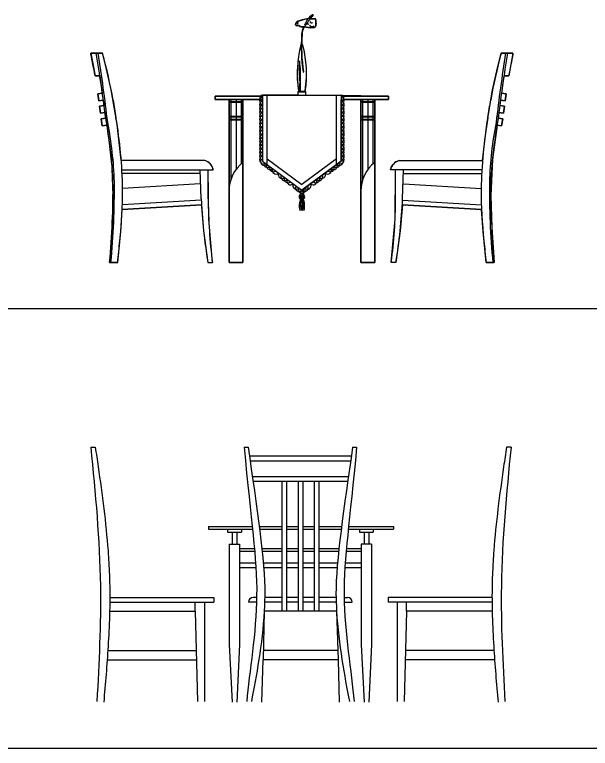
# Model space of a CAD drawing. Header units: millimetres. Extents: x 37301 to 64830, y 24173 to 38860.
# Drawn here: x 42281 to 44770, y 32431 to 35605 of the extents above; entities that cross this region are included whole.
import ezdxf

# ---------------------------------------------------------------- set-up
doc = ezdxf.new("R2010")
doc.units = ezdxf.units.MM
doc.layers.add('www.cad-blocks.net', color=7, linetype='Continuous')

# ---------------------------------------------------------------- blocks, each defined once
blk = doc.blocks.new('A$C2E2413D0')
for p, q in [((913.6, 1049.3), (905.4, 1046.8)), ((906.3, 1047.1), (908.5, 1047.8)), ((908.5, 1047.8), (911, 1048.6)), ((911, 1048.6), (913.6, 1049.3)), ((941.5, 1055.5), (913.6, 1049.3)), ((913.6, 1049.3), (916.5, 1050.1)), ((916.5, 1050.1), (919.5, 1050.9)), ((919.5, 1050.9), (922.8, 1051.8)), ((922.8, 1051.8), (926.2, 1052.6)), ((926.2, 1052.6), (929.5, 1053.4)), ((929.5, 1053.4), (932.8, 1054.1)), ((932.8, 1054.1), (935.7, 1054.7)), ((935.7, 1054.7), (938.2, 1055.2)), ((938.2, 1055.2), (940.2, 1055.5)), ((940.2, 1055.5), (941.5, 1055.5)), ((946, 1060.4), (941.5, 1055.5)), ((960.3, 1071.7), (946, 1060.4)), ((949.6, 1054.8), (953.3, 1059.8)), ((954.5, 1053.9), (949.6, 1054.8)), ((949.6, 1054.8), (952.1, 1054.3)), ((952.1, 1054.3), (954.5, 1053.9)), ((953.3, 1059.8), (959.1, 1066.9)), ((965.6, 1053.5), (954.5, 1053.9)), ((954.5, 1053.9), (956.8, 1053.6)), ((956.8, 1053.6), (958.9, 1053.5)), ((958.9, 1053.5), (960.8, 1053.4)), ((959.1, 1066.9), (961.6, 1070.4)), ((961, 1071.4), (960.3, 1071.7)), ((960.8, 1053.4), (962.6, 1053.4)), ((961.6, 1070.4), (961, 1071.4)), ((962.6, 1053.4), (964.2, 1053.5)), ((964.2, 1053.5), (965.6, 1053.5)), ((972.3, 1055), (965.6, 1053.5)), ((965.6, 1053.5), (966.8, 1053.6)), ((966.8, 1053.6), (967.9, 1053.7)), ((967.9, 1053.7), (968.9, 1053.7)), ((968.9, 1053.7), (969.7, 1053.7)), ((969.7, 1053.7), (970.4, 1053.6)), ((970.4, 1053.6), (971, 1053.4)), ((971, 1053.4), (971.5, 1053)), ((971.5, 1053), (971.9, 1052.5)), ((971.9, 1052.5), (972.2, 1051.9)), ((972.2, 1051.9), (972.5, 1051.1)), ((972.8, 1049), (972.3, 1055)), ((972.5, 1051.1), (972.7, 1050.1)), ((972.7, 1050.1), (972.8, 1049)), ((973.9, 1028.6), (972.8, 1049)), ((972.8, 1049), (973, 1047.8)), ((973, 1047.8), (973.1, 1046.5)), ((887.1, 1035.2), (885.9, 1031)), ((885.9, 1030.4), (886, 1031.5)), ((885.9, 1031), (886.6, 1027.1)), ((885.9, 1029.3), (885.9, 1030.4)), ((886, 1028.3), (885.9, 1029.3)), ((886, 1031.5), (886.2, 1032.8)), ((886.3, 1027.5), (886, 1028.3)), ((886.2, 1032.8), (886.6, 1034)), ((886.8, 1026.7), (886.3, 1027.5)), ((886.6, 1034), (887.1, 1035.2)), ((886.6, 1027.1), (888.5, 1023.2)), ((887.3, 1026), (886.8, 1026.7)), ((890.8, 1040.2), (887.1, 1035.2)), ((887.1, 1035.2), (887.7, 1036.5)), ((887.9, 1025.5), (887.3, 1026)), ((887.7, 1036.5), (888.4, 1037.6)), ((888.7, 1025.1), (887.9, 1025.5)), ((888.4, 1037.6), (889.3, 1038.7)), ((888.5, 1023.2), (893.6, 1024.4)), ((889.5, 1024.7), (888.7, 1025.1)), ((889.3, 1038.7), (890.3, 1039.8)), ((890.4, 1024.5), (889.5, 1024.7)), ((890.3, 1039.8), (891.4, 1040.7)), ((891.5, 1024.4), (890.4, 1024.5)), ((896.1, 1043.4), (890.8, 1040.2)), ((891.4, 1040.7), (892.6, 1041.5)), ((892.5, 1024.4), (891.5, 1024.4)), ((893.6, 1024.4), (892.5, 1024.4)), ((892.6, 1041.5), (893.9, 1042.3)), ((894.7, 1024.5), (893.6, 1024.4)), ((893.6, 1024.4), (901.4, 1024.2)), ((893.9, 1042.3), (895.3, 1043)), ((895.8, 1024.6), (894.7, 1024.5)), ((895.3, 1043), (896.9, 1043.7)), ((896.8, 1024.7), (895.8, 1024.6)), ((905.4, 1046.8), (896.1, 1043.4)), ((897.8, 1024.7), (896.8, 1024.7)), ((896.9, 1043.7), (898.5, 1044.4)), ((898.7, 1024.8), (897.8, 1024.7)), ((898.5, 1044.4), (900.3, 1045.1)), ((899.5, 1024.7), (898.7, 1024.8)), ((900.1, 1024.6), (899.5, 1024.7)), ((900.8, 1024.5), (900.1, 1024.6)), ((900.3, 1045.1), (902.1, 1045.7)), ((901.4, 1024.2), (900.8, 1024.5)), ((901.4, 1024.2), (905.8, 1021.3)), ((901.9, 1023.9), (901.4, 1024.2)), ((902.5, 1023.5), (901.9, 1023.9)), ((902.1, 1045.7), (904.1, 1046.4)), ((903.2, 1023.1), (902.5, 1023.5)), ((903.9, 1022.6), (903.2, 1023.1)), ((904.7, 1022), (903.9, 1022.6)), ((904.1, 1046.4), (906.3, 1047.1)), ((905.8, 1021.3), (904.7, 1022)), ((905.8, 1021.3), (910.5, 1019.6)), ((907, 1020.7), (905.8, 1021.3)), ((908.6, 1020.1), (907, 1020.7)), ((910.5, 1019.6), (908.6, 1020.1)), ((910.5, 1019.6), (917.7, 1019)), ((913, 1019.2), (910.5, 1019.6)), ((915.9, 1019), (913, 1019.2)), ((914.3, 993.1), (921.9, 1016.5)), ((919.5, 1019), (915.1, 1005)), ((919.5, 1019), (915.9, 1019)), ((917.7, 1019), (919.5, 1019)), ((922.5, 1019), (919.5, 1019)), ((921.9, 1016.5), (923.1, 1016.7)), ((924.9, 1018.9), (922.5, 1019)), ((923.1, 1016.7), (923.9, 1017.5)), ((923.9, 1017.5), (924, 1018.9)), ((924, 1018.9), (932.2, 1017.2)), ((926.7, 1018.7), (924.9, 1018.9)), ((928, 1018.5), (926.7, 1018.7)), ((929, 1018.3), (928, 1018.5)), ((929.8, 1018), (929, 1018.3)), ((930.4, 1017.7), (929.8, 1018)), ((931.1, 1017.5), (930.4, 1017.7)), ((931.8, 1017.3), (931.1, 1017.5)), ((932.6, 1017.1), (931.8, 1017.3)), ((932.2, 1017.2), (939.6, 1016.2)), ((933.5, 1016.9), (932.6, 1017.1)), ((934.5, 1016.8), (933.5, 1016.9)), ((935.4, 1016.7), (934.5, 1016.8)), ((936.4, 1016.6), (935.4, 1016.7)), ((937.3, 1016.5), (936.4, 1016.6)), ((938.1, 1016.4), (937.3, 1016.5)), ((938.9, 1016.3), (938.1, 1016.4)), ((939.6, 1016.2), (938.9, 1016.3)), ((939.6, 1016.2), (951.4, 1015.1)), ((940.4, 1016), (939.6, 1016.2)), ((941.2, 1015.9), (940.4, 1016)), ((942.1, 1015.8), (941.2, 1015.9)), ((943.1, 1015.6), (942.1, 1015.8)), ((944.3, 1015.5), (943.1, 1015.6)), ((945.8, 1015.4), (944.3, 1015.5)), ((951.4, 1015.1), (966.5, 1016.1)), ((963.6, 1015.5), (961.9, 1015.3)), ((965.1, 1015.7), (963.6, 1015.5)), ((966.5, 1016.1), (965.1, 1015.7)), ((966.5, 1016.1), (971.5, 1020.2)), ((967.7, 1016.6), (966.5, 1016.1)), ((968.7, 1017.1), (967.7, 1016.6)), ((969.6, 1017.8), (968.7, 1017.1)), ((970.4, 1018.6), (969.6, 1017.8)), ((971.1, 1019.6), (970.4, 1018.6)), ((971.8, 1020.7), (971.1, 1019.6)), ((971.5, 1020.2), (973.9, 1028.6)), ((972.3, 1021.9), (971.8, 1020.7)), ((972.8, 1023.3), (972.3, 1021.9)), ((973.2, 1024.7), (972.8, 1023.3)), ((973.1, 1046.5), (973.2, 1045.2)), ((973.2, 1045.2), (973.3, 1043.7)), ((973.5, 1026.2), (973.2, 1024.7)), ((973.3, 1043.7), (973.5, 1042.2)), ((973.5, 1042.2), (973.6, 1040.7)), ((973.8, 1027.8), (973.5, 1026.2)), ((973.6, 1040.7), (973.8, 1039.2)), ((973.8, 1039.2), (973.9, 1037.6)), ((974, 1029.4), (973.8, 1027.8)), ((973.9, 1037.6), (974, 1036)), ((974, 1036), (974.1, 1034.3)), ((974.1, 1031.1), (974, 1029.4)), ((974.1, 1034.3), (974.1, 1032.7)), ((974.1, 1032.7), (974.1, 1031.1)), ((911.8, 984.3), (910.8, 964.3)), ((912.4, 992.5), (911.8, 984.3)), ((912.1, 948.7), (914.3, 993.1)), ((915.1, 1005), (912.4, 992.5)), ((947.4, 1015.3), (945.8, 1015.4)), ((949.4, 1015.2), (947.4, 1015.3)), ((951.4, 1015.1), (949.4, 1015.2)), ((953.6, 1015), (951.4, 1015.1)), ((955.7, 1015), (953.6, 1015)), ((957.9, 1015.1), (955.7, 1015)), ((960, 1015.1), (957.9, 1015.1)), ((961.9, 1015.3), (960, 1015.1)), ((910.8, 964.3), (910.3, 941.6)), ((908.5, 940.9), (902.7, 914.9)), ((910.3, 941.6), (908.3, 940.2)), ((908.3, 940.2), (908.5, 940.9)), ((917.6, 940.9), (908.5, 940.9)), ((912.3, 940.9), (912.1, 948.7)), ((917.6, 940.9), (912.3, 940.9)), ((923.8, 913.2), (917.6, 940.9)), ((900.1, 901), (896.8, 878.3)), ((902.7, 914.9), (900.1, 901)), ((932.5, 841.4), (923.8, 913.2)), ((1759, 842.6), (1775.1, 905)), ((1775.1, 905), (1826.1, 905)), ((1826.1, 905), (1807.8, 808)), ((894.8, 859.6), (893.1, 829.4)), ((896.8, 878.3), (894.8, 859.6)), ((893.1, 829.4), (892.9, 816.5)), ((933, 800.2), (932.5, 841.4)), ((1737.9, 746.9), (1759, 842.6)), ((892.9, 816.5), (893.3, 793.5)), ((893.3, 793.5), (896.3, 756)), ((927.9, 740.9), (933, 800.2)), ((1787.1, 808), (1776.2, 732.5)), ((1807.8, 808), (1787.1, 808)), ((898.2, 740.9), (895.9, 737.4)), ((895.9, 737.4), (895.9, 724.1)), ((895.9, 737.4), (895.9, 724.1)), ((895.9, 737.4), (930.2, 737.4)), ((896.3, 756), (898.2, 740.9)), ((898.2, 740.9), (927.9, 740.9)), ((930.2, 737.4), (927.9, 740.9)), ((930.2, 724.1), (930.2, 737.4)), ((930.2, 724.1), (930.2, 737.4)), ((1712.4, 596.2), (1737.9, 746.9)), ((1776.2, 732.5), (1796.3, 729.5)), ((743, 720), (538.1, 720)), ((538.1, 720), (538.1, 705)), ((538.1, 705), (538.1, 720)), ((538.1, 720), (743, 720)), ((538.1, 705), (598.1, 705)), ((731.9, 705), (538.1, 705)), ((598.1, 705), (598.1, 0)), ((598.1, 705), (658.1, 705)), ((598.1, 695), (598.1, 705)), ((605.8, 705), (605.8, 357.7)), ((628.1, 705), (628.1, 401.6)), ((628.1, 705), (628.1, 401.6)), ((650.3, 705), (650.3, 426.4)), ((658.1, 0), (658.1, 705)), ((658.1, 705), (743, 705)), ((658.1, 705), (658.1, 695)), ((895.9, 724.1), (743, 724.1)), ((743, 724.1), (743, 720)), ((743, 705), (743, 438.3)), ((895.9, 724.1), (930.2, 724.1)), ((1288.1, 720), (930.2, 724.1)), ((1083, 720), (1288.1, 720)), ((1083, 703.6), (1094.2, 705)), ((1083, 438.3), (1083, 703.6)), ((1094.2, 705), (1168.1, 705)), ((1288.1, 705), (1094.2, 705)), ((1168.1, 705), (1168.1, 0)), ((1168.1, 705), (1228.1, 705)), ((1168.1, 695), (1168.1, 705)), ((1175.8, 705), (1175.8, 357.7)), ((1198.1, 705), (1198.1, 401.6)), ((1198.1, 705), (1198.1, 401.6)), ((1220.3, 705), (1220.3, 426.4)), ((1228.1, 0), (1228.1, 705)), ((1228.1, 705), (1288.1, 705)), ((1228.1, 705), (1228.1, 695)), ((1288.1, 705), (1288.1, 720)), ((1288.1, 720), (1288.1, 705)), ((1772.1, 702.3), (1768.5, 678.7)), ((1791.9, 699.6), (1772.1, 702.3)), ((1796.3, 729.5), (1791.9, 699.6)), ((658.1, 695), (598.1, 695)), ((598.1, 632), (598.1, 692)), ((658.1, 692), (598.1, 692)), ((601.1, 692), (601.1, 695)), ((655.1, 692), (655.1, 695)), ((658.1, 692), (658.1, 632)), ((1228.1, 695), (1168.1, 695)), ((1168.1, 632), (1168.1, 692)), ((1228.1, 692), (1168.1, 692)), ((1171.1, 692), (1171.1, 695)), ((1225.1, 692), (1225.1, 695)), ((1228.1, 692), (1228.1, 632)), ((1768.5, 678.7), (1788.9, 675.6)), ((1788.9, 675.6), (1784.5, 645.8)), ((1764.9, 648.3), (1761.5, 623.7)), ((1784.5, 645.8), (1764.9, 648.3)), ((658.1, 632), (598.1, 632)), ((658.1, 629), (598.1, 629)), ((598.1, 619), (598.1, 629)), ((658.1, 619), (598.1, 619)), ((598.1, 0), (598.1, 616)), ((658.1, 616), (598.1, 616)), ((601.1, 629), (601.1, 632)), ((601.1, 616), (601.1, 619)), ((655.1, 632), (655.1, 629)), ((655.1, 619), (655.1, 616)), ((658.1, 629), (658.1, 619)), ((658.1, 616), (658.1, 0)), ((1228.1, 632), (1168.1, 632)), ((1228.1, 629), (1168.1, 629)), ((1168.1, 619), (1168.1, 629)), ((1228.1, 619), (1168.1, 619)), ((1168.1, 0), (1168.1, 616)), ((1228.1, 616), (1168.1, 616)), ((1171.1, 629), (1171.1, 632)), ((1171.1, 616), (1171.1, 619)), ((1225.1, 632), (1225.1, 629)), ((1225.1, 619), (1225.1, 616)), ((1228.1, 629), (1228.1, 619)), ((1228.1, 616), (1228.1, 0)), ((1761.5, 623.7), (1781.5, 620.8)), ((1781.5, 620.8), (1777.1, 590.9)), ((1694.3, 440.5), (1712.4, 596.2)), ((1757.3, 593.8), (1736.9, 445.5)), ((1777.1, 590.9), (1757.3, 593.8)), ((1736.9, 445.5), (1730.1, 289.1)), ((743, 438.3), (913.4, 312.2)), ((913.4, 312.2), (1083, 438.3)), ((1296.1, 400.5), (1301.2, 415.1)), ((1301.2, 415.1), (1308.9, 425.9)), ((1308.9, 425.9), (1318.4, 433.9)), ((1318.4, 433.9), (1328.9, 439.2)), ((1328.9, 439.2), (1333.3, 440.5)), ((1333.3, 440.5), (1694.3, 440.5)), ((1318.1, 400.5), (1296.1, 400.5)), ((1316.1, 187.7), (1318.1, 400.5)), ((1730.1, 289.1), (1734, 151.8)), ((1347.5, 250), (1338.2, 137.2)), ((1690, 229.6), (1347.5, 250)), ((1696.4, 134.4), (1690, 229.6)), ((1299.8, 0), (1316.1, 187.7)), ((1338.2, 137.2), (1319.8, 0)), ((1709.8, 0), (1696.4, 134.4)), ((1734, 151.8), (1744.8, 0)), ((598.1, 0), (658.1, 0)), ((658.1, 0), (598.1, 0)), ((1168.1, 0), (1228.1, 0)), ((1228.1, 0), (1168.1, 0)), ((1319.8, 0), (1299.8, 0)), ((1744.8, 0), (1709.8, 0))]:
    blk.add_line(p, q)
at = {"extrusion": (0, 0, -1)}
for p, q in [((51, 905), (0, 905)), ((0, 905), (18.3, 808)), ((67.1, 842.6), (51, 905)), ((88.2, 746.9), (67.1, 842.6)), ((18.3, 808), (39, 808)), ((39, 808), (49.9, 732.5)), ((49.9, 732.5), (29.8, 729.5)), ((113.7, 596.2), (88.2, 746.9)), ((29.8, 729.5), (34.2, 699.6)), ((34.2, 699.6), (54, 702.3)), ((54, 702.3), (57.6, 678.7)), ((57.6, 678.7), (37.2, 675.6)), ((37.2, 675.6), (41.6, 645.8)), ((41.6, 645.8), (61.2, 648.3)), ((61.2, 648.3), (64.6, 623.7)), ((64.6, 623.7), (44.6, 620.8)), ((44.6, 620.8), (49, 590.9)), ((49, 590.9), (68.8, 593.8)), ((68.8, 593.8), (89.1, 445.5)), ((131.8, 440.5), (113.7, 596.2)), ((89.1, 445.5), (96, 289.1)), ((492.8, 440.5), (131.8, 440.5)), ((497.2, 439.2), (492.8, 440.5)), ((507.7, 433.9), (497.2, 439.2)), ((517.2, 425.9), (507.7, 433.9)), ((524.9, 415.1), (517.2, 425.9)), ((530, 400.5), (524.9, 415.1)), ((510, 187.7), (508, 400.5)), ((508, 400.5), (530, 400.5)), ((96, 289.1), (92.1, 151.8)), ((129.7, 134.4), (136.1, 229.6)), ((136.1, 229.6), (478.6, 250)), ((478.6, 250), (487.9, 137.2)), ((526.3, 0), (510, 187.7)), ((92.1, 151.8), (81.3, 0)), ((116.3, 0), (129.7, 134.4)), ((487.9, 137.2), (506.3, 0)), ((81.3, 0), (116.3, 0)), ((506.3, 0), (526.3, 0))]:
    blk.add_line(p, q, dxfattribs=at)
at = {"ltscale": 40}
for p, q in [((0, 901.9), (0, 905)), ((0, 905), (51.1, 905)), ((1826.1, 905), (1775.1, 905)), ((1826.1, 901.9), (1826.1, 905)), ((39, 808), (18.3, 808)), ((1787.1, 808), (1807.8, 808)), ((29.9, 729.5), (49.9, 732.5)), ((1796.3, 729.5), (1776.2, 732.5)), ((34.3, 699.6), (29.9, 729.5)), ((54, 702.6), (34.3, 699.6)), ((1772.1, 702.6), (1791.9, 699.6)), ((1791.9, 699.6), (1796.3, 729.5)), ((37.2, 675.6), (57.3, 678.6)), ((41.6, 645.8), (37.2, 675.6)), ((1788.9, 675.6), (1768.9, 678.6)), ((1784.5, 645.8), (1788.9, 675.6)), ((61.4, 648.7), (41.6, 645.8)), ((1764.7, 648.7), (1784.5, 645.8)), ((44.6, 620.7), (64.7, 623.7)), ((49, 590.9), (44.6, 620.7)), ((1781.5, 620.7), (1761.5, 623.7)), ((1777.1, 590.9), (1781.5, 620.7)), ((68.8, 593.8), (49, 590.9)), ((1757.3, 593.8), (1777.1, 590.9)), ((370.6, 440.5), (131.8, 440.5)), ((492.8, 440.5), (370.6, 440.5)), ((1333.3, 440.5), (1455.5, 440.5)), ((1455.5, 440.5), (1694.3, 440.5)), ((134.4, 400.5), (370.8, 400.5)), ((473.7, 385.5), (135.2, 385.5)), ((370.8, 400.5), (530, 400.5)), ((477.2, 275.2), (473.2, 400.5)), ((508, 274.8), (508, 400.5)), ((1455.4, 400.5), (1296.1, 400.5)), ((1318.1, 274.8), (1318.1, 400.5)), ((1348.9, 275.2), (1352.9, 400.5)), ((1352.4, 385.5), (1690.9, 385.5)), ((1691.7, 400.5), (1455.4, 400.5)), ((473.2, 340), (137.6, 320)), ((475.1, 340), (473.2, 340)), ((1351, 340), (1352.9, 340)), ((1352.9, 340), (1688.5, 320)), ((477.5, 269.9), (136.8, 249.6)), ((1348.6, 269.9), (1689.3, 249.6)), ((478.6, 250), (136.1, 229.6)), ((1347.5, 250), (1690, 229.6)), ((116.3, 0), (81.3, 0)), ((506.3, 0), (526.3, 0)), ((1319.8, 0), (1299.8, 0)), ((1709.8, 0), (1744.8, 0))]:
    blk.add_line(p, q, dxfattribs=at)
at = {"ltscale": 30}
for p, q in [((743, 724.1), (1083, 724.1)), ((743, 724.1), (743, 438.3)), ((763, 423.5), (763, 724.1)), ((1063, 423.5), (1063, 724.1)), ((1083, 724.1), (1083, 438.3)), ((1083, 724.1), (1083, 438.3)), ((763, 448.4), (913, 337.3)), ((1063, 448.4), (913, 337.3)), ((743, 438.3), (913, 312.4)), ((1083, 438.3), (913, 312.4)), ((908, 316.1), (908, 295.3)), ((918, 316.1), (918, 295.3))]:
    blk.add_line(p, q, dxfattribs=at)
blk.add_circle((913, 284), 8.34, dxfattribs=at)
for centre, radius, start, end in [((1008.1, 998.2), 87.9, 123.5728, 157.1052), ((1254.9, 820.8), 384.8, 139.7449, 147.7056), ((960.3, 1070.4), 1.3, 318.3444, 125.6737), ((903.1, 1030.8), 10.9, 132.5877, 178.9609), ((901.7, 1034.9), 7.23, 146.6978, 199.0414), ((980.1, 984.6), 68.1, 151.2841, 178.0117), ((980.1, 984.6), 66.4, 151.2841, 178.0356), ((922.5, 1019.6), 3.04, 191.6742, 278.1263), ((922.2, 1018.3), 1.91, 292.1379, 18.3026), ((928.2, 1029.3), 3.23, 108.5301, 297.0032), ((939.4, 1025.6), 6.25, 37.9551, 145.8603), ((956, 1032.2), 12.2, 211.0933, 317.7166), ((955.1, 1043.3), 7.19, 192.0132, 311.3397), ((1703.6, 933.9), 793.3, 176.1658, 187.9803), ((1703.6, 933.9), 791.6, 176.1638, 187.9803), ((1410.3, 814.8), 517.4, 165.9027, 188.2215), ((415.8, 814.8), 517.4, 351.7785, 14.0973), ((1512, 828.6), 610.5, 175.9348, 184.6594), ((745.8, 844.2), 159.6, 359.7265, 9.9689), ((11211.4, 743.8), 10306.5, 179.44589, 180.01643), ((918.8, 823.9), 0.864, 188.5954, 7.3651), ((997, 762.5), 95, 169.9704, 191.5792), ((899.7, 737.4), 3.73, 112.7364, 179.6066), ((926.4, 737.4), 3.73, 0.3934, 67.2636), ((757, 308.6), 159, 128.5051, 180.2183), ((1327, 308.6), 159, 128.5051, 180.2183)]:
    blk.add_arc(centre, radius, start, end)
at = {"ltscale": 40}
for centre, radius, start, end in [((-5020.6, -125.2), 5124.6, 10.4918, 11.561), ((-8413.9, -452.6), 8546.4, 7.29057, 9.14023), ((-7384.7, -261.9), 7508, 6.63392, 8.94092), ((-2163.4, 301.3), 2295.3, 10.0719, 15.2489), ((3989.5, 301.3), 2295.3, 164.7511, 169.9281), ((9210.8, -261.9), 7508, 171.05908, 173.36608), ((10240, -452.6), 8546.4, 170.85977, 172.70943), ((6846.7, -125.2), 5124.6, 168.439, 169.5082), ((7371.3, 1831.9), 7362, 188.82314, 189.42579), ((-5545.2, 1831.9), 7362, 350.57421, 351.17686), ((-2891.6, 128.1), 2997.7, 5.7023, 9.6765), ((-1481.4, 299.5), 1584.3, 1.7895, 11.1358), ((-1854.4, 287.6), 1992.2, 0.8785, 9.7864), ((3680.5, 287.6), 1992.2, 170.2136, 179.1215), ((3307.5, 299.5), 1584.3, 168.8642, 178.2105), ((4717.8, 128.1), 2997.7, 170.3235, 174.2977), ((-961.4, 320.4), 1057.8, 1.5354, 5.7262), ((479.9, 391.2), 51, 10.5479, 75.2568), ((1346.3, 391.2), 51, 104.7432, 169.4521), ((2787.5, 320.4), 1057.8, 174.2738, 178.4646), ((-3350.4, 320.1), 3446.6, 354.6711, 0.4759), ((-3356.1, 320.1), 3458.3, 354.6889, 0.4784), ((-1686.8, 303.5), 1824.4, 353.3992, 0.4628), ((3512.9, 303.5), 1824.4, 179.5372, 186.6008), ((5182.3, 320.1), 3458.3, 179.5216, 185.3111), ((5176.5, 320.1), 3446.6, 179.5241, 185.3289), ((2955.2, 397.7), 2481, 182.8298, 189.2247), ((2671.3, 280.7), 2163.3, 180.1579, 187.4563), ((-845.2, 280.7), 2163.3, 352.5437, 359.8421), ((-1129.1, 397.7), 2481, 350.7753, 357.1702), ((-4601.6, 510), 4745.4, 353.8308, 354.9681), ((6427.7, 510), 4745.4, 185.0319, 186.1692)]:
    blk.add_arc(centre, radius, start, end, dxfattribs=at)
at = {"ltscale": 30}
for centre, radius, start, end in [((749.6, 698.5), 19.2, 111.3616, 248.6384), ((744.8, 710.5), 13.7, 97.5129, 258.4918), ((1081.3, 710.5), 13.7, 281.5082, 82.4871), ((1076.5, 698.5), 19.2, 291.3616, 68.6384), ((746.2, 681.2), 16.3, 104.6948, 255.3052), ((746.7, 664.8), 16.3, 104.6948, 255.3052), ((1079.4, 664.8), 16.3, 284.6948, 75.3052), ((1079.8, 681.2), 16.3, 284.6948, 75.3052), ((746.2, 649.6), 16.3, 104.6948, 255.3052), ((746.7, 633.2), 16.3, 104.6948, 255.3052), ((1079.4, 633.2), 16.3, 284.6948, 75.3052), ((1079.8, 649.6), 16.3, 284.6948, 75.3052), ((746.2, 618), 16.3, 104.6948, 255.3052), ((746.7, 601.6), 16.3, 104.6948, 255.3052), ((1079.4, 601.6), 16.3, 284.6948, 75.3052), ((1079.8, 618), 16.3, 284.6948, 75.3052), ((746.2, 586.4), 16.3, 104.6948, 255.3052), ((746.7, 570), 16.3, 104.6948, 255.3052), ((1079.4, 570), 16.3, 284.6948, 75.3052), ((1079.8, 586.4), 16.3, 284.6948, 75.3052), ((746.2, 554.8), 16.3, 104.6948, 255.3052), ((746.7, 538.4), 16.3, 104.6948, 255.3052), ((1079.4, 538.4), 16.3, 284.6948, 75.3052), ((1079.8, 554.8), 16.3, 284.6948, 75.3052), ((746.2, 523.2), 16.3, 104.6948, 255.3052), ((746.7, 506.8), 16.3, 104.6948, 255.3052), ((1079.4, 506.8), 16.3, 284.6948, 75.3052), ((1079.8, 523.2), 16.3, 284.6948, 75.3052), ((746.2, 491.6), 16.3, 104.6948, 255.3052), ((746.7, 475.2), 16.3, 104.6948, 255.3052), ((1079.4, 475.2), 16.3, 284.6948, 75.3052), ((1079.8, 491.6), 16.3, 284.6948, 75.3052), ((746.2, 460), 16.3, 104.6948, 255.3052), ((746.7, 443.6), 16.3, 104.6948, 255.3052), ((1079.4, 443.6), 16.3, 284.6948, 75.3052), ((1079.8, 460), 16.3, 284.6948, 75.3052), ((750.7, 436.6), 16.3, 158.1796, 308.79), ((764.2, 427.2), 16.3, 158.1796, 308.79), ((776.1, 417.8), 16.3, 158.1796, 308.79), ((789.6, 408.4), 16.3, 158.1796, 308.79), ((1036.5, 408.4), 16.3, 231.21, 21.8204), ((1050, 417.8), 16.3, 231.21, 21.8204), ((1061.9, 427.2), 16.3, 231.21, 21.8204), ((1075.4, 436.6), 16.3, 231.21, 21.8204), ((801.5, 399), 16.3, 158.1796, 308.79), ((826.9, 380.2), 16.3, 158.1796, 308.79), ((999.2, 380.2), 16.3, 231.21, 21.8204), ((1024.6, 399), 16.3, 231.21, 21.8204), ((838.9, 370.8), 16.3, 158.1796, 308.79), ((852.3, 361.4), 16.3, 158.1796, 308.79), ((864.3, 352), 16.3, 158.1796, 308.79), ((961.8, 352), 16.3, 231.21, 21.8204), ((973.8, 361.4), 16.3, 231.21, 21.8204), ((987.2, 370.8), 16.3, 231.21, 21.8204), ((889.7, 333.2), 16.3, 158.1796, 308.79), ((901.6, 323.7), 16.3, 158.1796, 293.2829), ((915.1, 314.3), 16.3, 158.1796, 244.5865), ((924.5, 323.7), 16.3, 246.7171, 21.8204), ((911, 314.3), 16.3, 295.4135, 21.8204), ((936.4, 333.2), 16.3, 231.21, 21.8204), ((913, 284), 12.3, 302.1993, 238.2289), ((907.4, 287.2), 5, 238.5755, 61.4245), ((907.4, 280.7), 5, 298.5755, 121.4245), ((919.9, 302.4), 12.2, 124.2589, 212.5206), ((913, 290.5), 5, 178.5755, 1.4245), ((906.2, 302.4), 12.2, 327.4794, 55.7411), ((918.7, 287.2), 5, 118.5755, 301.4245), ((918.7, 280.7), 5, 58.5755, 241.4245), ((984.1, 245.2), 82.6, 157.1266, 193.7466), ((998.9, 257), 93.1, 167.4291, 194.8977), ((913, 277.4), 5, 358.5755, 181.4245), ((804.6, 246.8), 109.2, 348.7904, 15.6648), ((1003.1, 250), 89.3, 162.1846, 196.2225), ((806, 248.5), 113.8, 348.0818, 14.1281), ((845.2, 244.6), 79.8, 345.8199, 24.1891)]:
    blk.add_arc(centre, radius, start, end, dxfattribs=at)
blk = doc.blocks.new('A$C394C2440')
for p, q in [((0, 1103.4), (19.4, 1103.4)), ((663.4, 1103.4), (680.7, 1103.4)), ((1132.5, 1103.4), (1149.7, 1103.4)), ((1817.5, 1103.4), (1798, 1103.4)), ((1128.7, 1063.9), (684.5, 1063.9)), ((687.3, 1043.9), (1125.8, 1043.9)), ((698.7, 976.2), (1114.5, 976.2)), ((701.6, 956.2), (1111.6, 956.2)), ((826.6, 956.2), (826.6, 393.4)), ((846.6, 956.2), (846.6, 393.4)), ((896.6, 956.2), (896.6, 393.4)), ((916.6, 956.2), (916.6, 393.4)), ((966.6, 956.2), (966.6, 393.4)), ((986.6, 956.2), (986.6, 393.4)), ((508.7, 760), (508.7, 748)), ((508.7, 760), (698.3, 760)), ((508.7, 748), (699.5, 748)), ((591.2, 748), (591.2, 736)), ((591.2, 736), (651.2, 736)), ((611.2, 736), (611.2, 683.4)), ((631.2, 736), (631.2, 683.4)), ((651.2, 748), (651.2, 736)), ((728.5, 760), (826.6, 760)), ((730, 748), (826.6, 748)), ((846.6, 760), (896.6, 760)), ((846.6, 748), (896.6, 748)), ((916.6, 760), (966.6, 760)), ((916.6, 748), (966.6, 748)), ((986.6, 760), (1084.7, 760)), ((986.6, 748), (1083.2, 748)), ((1113.7, 748), (1308.7, 748)), ((1114.9, 760), (1308.7, 760)), ((1161.9, 748), (1161.9, 736)), ((1161.9, 736), (1221.9, 736)), ((1181.9, 736), (1181.9, 683.4)), ((1201.9, 736), (1201.9, 683.4)), ((1221.9, 748), (1221.9, 736)), ((1308.7, 760), (1308.7, 748)), ((598.7, 683.4), (598.7, 250)), ((598.7, 683.4), (643.7, 683.4)), ((643.7, 683.4), (643.7, 250)), ((1169.4, 683.4), (1169.4, 250)), ((1214.4, 683.4), (1169.4, 683.4)), ((1214.4, 683.4), (1214.4, 250)), ((643.7, 665.4), (707.6, 665.4)), ((643.7, 653.4), (708.7, 653.4)), ((739.8, 665.4), (826.6, 665.4)), ((741.1, 653.4), (826.6, 653.4)), ((846.6, 665.4), (896.6, 665.4)), ((846.6, 653.4), (896.6, 653.4)), ((916.6, 665.4), (966.6, 665.4)), ((916.6, 653.4), (966.6, 653.4)), ((986.6, 665.4), (1073.4, 665.4)), ((986.6, 653.4), (1072.1, 653.4)), ((1104.5, 653.4), (1169.4, 653.4)), ((1105.5, 665.4), (1169.4, 665.4)), ((643.7, 603.4), (712.7, 603.4)), ((746, 603.4), (826.6, 603.4)), ((846.6, 603.4), (896.6, 603.4)), ((916.6, 603.4), (966.6, 603.4)), ((986.6, 603.4), (1067.2, 603.4)), ((1100.5, 603.4), (1169.4, 603.4)), ((643.7, 583.4), (714, 583.4)), ((747.7, 583.4), (826.6, 583.4)), ((846.6, 583.4), (896.6, 583.4)), ((916.6, 583.4), (966.6, 583.4)), ((986.6, 583.4), (1065.5, 583.4)), ((1099.1, 583.4), (1169.4, 583.4)), ((81.7, 453.4), (531.7, 453.4)), ((531.7, 453.4), (531.7, 433.4)), ((717.3, 453.4), (702.3, 453.4)), ((826.6, 453.4), (752.3, 453.4)), ((896.6, 453.4), (846.6, 453.4)), ((966.6, 453.4), (916.6, 453.4)), ((1060.8, 453.4), (986.6, 453.4)), ((1095.9, 453.4), (1110.9, 453.4)), ((1285.7, 453.4), (1285.7, 433.4)), ((1735.7, 453.4), (1285.7, 453.4)), ((81.7, 433.4), (531.7, 433.4)), ((451.7, 393.4), (451.7, 433.4)), ((491.7, 433.4), (491.7, 3.4)), ((717.3, 433.4), (682.3, 433.4)), ((826.6, 433.4), (751.6, 433.4)), ((896.6, 433.4), (846.6, 433.4)), ((966.6, 433.4), (916.6, 433.4)), ((1061.5, 433.4), (986.6, 433.4)), ((1095.9, 433.4), (1130.9, 433.4)), ((1735.7, 433.4), (1285.7, 433.4)), ((1325.7, 433.4), (1325.7, 3.4)), ((1365.7, 393.4), (1365.7, 433.4)), ((81.7, 393.4), (451.7, 393.4)), ((451.7, 393.4), (461.7, 3.4)), ((750.2, 393.4), (745, 183.8)), ((1063, 393.4), (750.2, 393.4)), ((1063, 393.4), (1069.4, 183.8)), ((1365.7, 393.4), (1355.7, 3.4)), ((1735.7, 393.4), (1365.7, 393.4)), ((73.7, 223.8), (456.1, 223.8)), ((598.7, 250), (611.2, 0)), ((643.7, 250), (631.2, 0)), ((1068.2, 223.8), (746, 223.8)), ((1169.4, 250), (1181.9, 0)), ((1214.4, 250), (1201.9, 0)), ((1743.7, 223.8), (1361.4, 223.8)), ((71, 183.8), (457.1, 183.8)), ((743.8, 183.8), (738.2, 0)), ((1069.4, 183.8), (745, 183.8)), ((1069.4, 183.8), (1075, 0)), ((1746.5, 183.8), (1360.4, 183.8))]:
    blk.add_line(p, q)
for centre, start, end in [((702.3, 433.4), 90, 180), ((1110.9, 433.4), 0, 90)]:
    blk.add_arc(centre, 20, start, end)
for points in [[(0, 1103.4), (41.7, 503.5), (26.5, 3.4)], [(1817.5, 1103.4), (1775.7, 503.5), (1790.9, 3.4)]]:
    blk.add_spline(points, degree=3)
for points, knots in [([(19.4, 1103.4), (23.6, 1075.3), (27.7, 1047.1), (40.5, 958.4), (48.9, 897.9), (63.6, 776.5), (69.9, 715.6), (76.1, 633.1), (77.5, 611.7), (79.5, 573.1), (80.3, 555.8), (81.2, 527.6), (81.5, 516.6), (82.1, 483.5), (82.3, 461.5), (82, 417.6), (81.6, 395.6), (79.8, 329.7), (77.6, 285.9), (69.9, 161.1), (62.9, 80.4), (56, 0)], [5.869508, 5.869508, 5.869508, 5.869508, 90.928361, 90.928361, 272.785084, 272.785084, 454.641807, 454.641807, 518.162111, 518.162111, 569.374646, 569.374646, 601.954788, 601.954788, 667.11507, 667.11507, 732.275353, 732.275353, 862.595919, 862.595919, 1103.927221, 1103.927221, 1103.927221, 1103.927221]), ([(663.4, 1103.4), (692.5, 781.2), (745.9, 471.9), (685.6, 129.8), (674.5, 3.4)], [50.091942, 50.091942, 50.091942, 50.091942, 569.827641, 1083.409289, 1083.409289, 1083.409289, 1083.409289]), ([(680.7, 1103.4), (716.9, 845.6), (755.1, 602.2), (752.6, 458.9), (750.2, 393.4)], [1.663443, 1.663443, 1.663443, 1.663443, 569.827641, 586.468767, 586.468767, 586.468767, 586.468767]), ([(1132.5, 1103.4), (1096.3, 845.6), (1058.1, 602.2), (1060.6, 458.9), (1063, 393.4)], [1.663443, 1.663443, 1.663443, 1.663443, 569.827641, 586.468767, 586.468767, 586.468767, 586.468767]), ([(1149.7, 1103.4), (1120.7, 781.2), (1067.3, 471.9), (1127.6, 129.8), (1138.7, 3.4)], [50.091942, 50.091942, 50.091942, 50.091942, 569.827641, 1083.409289, 1083.409289, 1083.409289, 1083.409289]), ([(1798, 1103.4), (1793.9, 1075.3), (1789.7, 1047.1), (1776.9, 958.4), (1768.5, 897.9), (1753.8, 776.5), (1747.5, 715.6), (1741.4, 633.1), (1740, 611.7), (1738, 573.1), (1737.2, 555.8), (1736.3, 527.6), (1736, 516.6), (1735.3, 483.5), (1735.2, 461.5), (1735.5, 417.6), (1735.9, 395.6), (1737.7, 329.7), (1739.8, 285.9), (1747.6, 161.1), (1754.6, 80.4), (1761.5, 0)], [5.869508, 5.869508, 5.869508, 5.869508, 90.928361, 90.928361, 272.785084, 272.785084, 454.641807, 454.641807, 518.162111, 518.162111, 569.374646, 569.374646, 601.954788, 601.954788, 667.11507, 667.11507, 732.275353, 732.275353, 862.595919, 862.595919, 1103.927221, 1103.927221, 1103.927221, 1103.927221])]:
    blk.add_open_spline(points, degree=3, knots=knots)
for points in [[(750.2, 393.4), (741.9, 250.1), (715.3, 111.3), (694.5, 3.4)], [(1063, 393.4), (1071.3, 250.1), (1097.9, 111.3), (1118.6, 3.4)]]:
    blk.add_open_spline(points, degree=3)
blk = doc.blocks.new('FORMAT')
blk.add_line((39819.4, 34333.3), (64830.2, 34333.3))
at = {"color": 155, "true_color": 0x546d8e}
blk.add_line((39819.4, 32431.3), (64830.2, 32431.3), dxfattribs=at)

msp = doc.modelspace()

# ---------------------------------------------------------------- block references
for name, p in [('A$C2E2413D0', (42609.9, 34532.7)), ('A$C394C2440', (42609.9, 32630.7))]:
    msp.add_blockref(name, p)
at = {"layer": 'www.cad-blocks.net'}
msp.add_blockref('FORMAT', (0, 0), dxfattribs=at)

doc.saveas('drawing.dxf')
